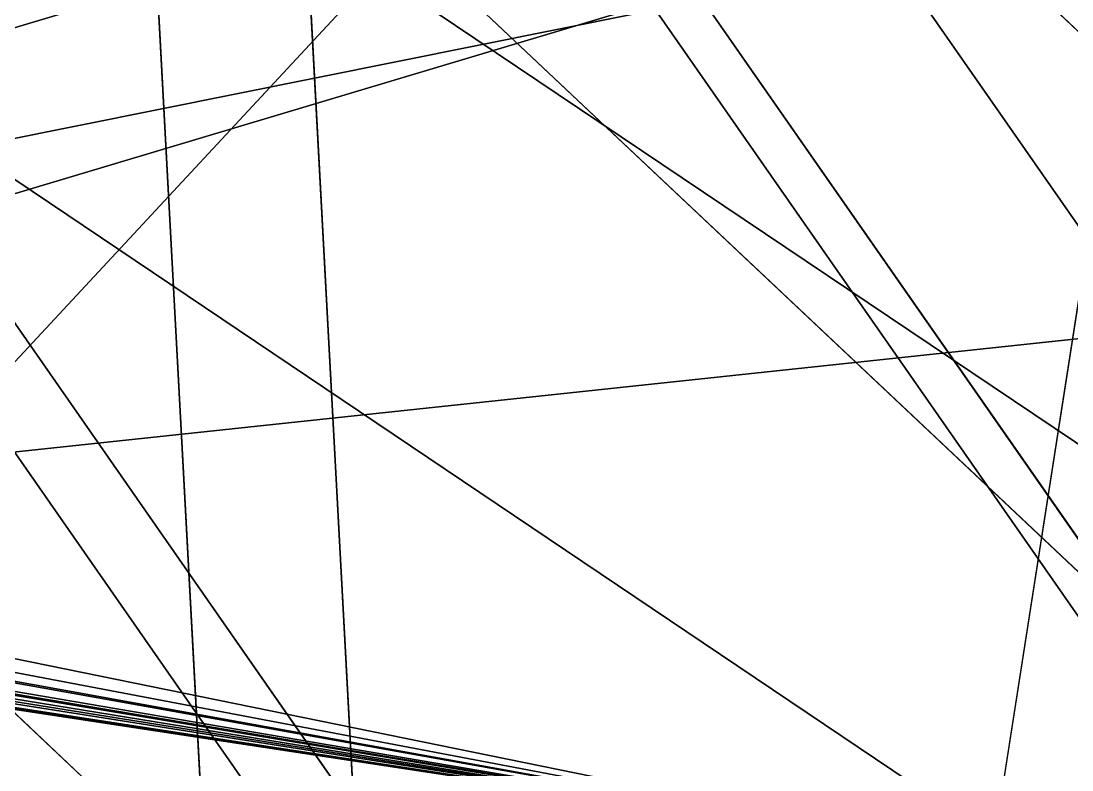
# Model space of a CAD drawing. Header units: metres. Extents: x 503497 to 504361, y 6966567 to 6966857.
# Drawn here: x 504167.365 to 504170.223, y 6966700.594 to 6966702.63 of the extents above; entities that cross this region are included whole.
import ezdxf

# ---------------------------------------------------------------- set-up
doc = ezdxf.new("R2010")
doc.units = ezdxf.units.M

msp = doc.modelspace()

# ---------------------------------------------------------------- linework, layer by layer
at = {"layer": 'SHADOW_APPROVED_20260111T072000'}
for points in [[(504170.7929, 6966705.4089), (504170.0047, 6966700.3561), (504096.8309, 6966715.2601), (504097.6191, 6966720.3129), (504170.7929, 6966705.4089)], [(504170.0047, 6966700.3561), (504169.7774, 6966699.9974), (504096.6036, 6966714.9014), (504096.8309, 6966715.2601), (504170.0047, 6966700.3561)]]:
    msp.add_lwpolyline(points, close=True, dxfattribs=at)
msp.add_lwpolyline([(504152.9477, 6966710.2148), (504167.8718, 6966707.8869), (504167.5638, 6966705.9126), (504170.7929, 6966705.4089), (504170.0047, 6966700.3561), (504169.7774, 6966699.9974), (504169.5259, 6966699.8139), (504168.8949, 6966699.7238), (504168.6104, 6966697.9001), (504168.9205, 6966697.8003), (504169.2405, 6966697.5447), (504169.4022, 6966697.2624), (504169.4593, 6966696.8594), (504167.3244, 6966683.1734), (504124.6436, 6966689.8311)], dxfattribs=at)
at = {"layer": 'SHADOW_APPROVED_20260114T072400'}
for points in [[(504170.7929, 6966705.4089), (504170.0047, 6966700.3561), (504097.9963, 6966713.9948), (504098.7845, 6966719.0476), (504170.7929, 6966705.4089)], [(504170.0047, 6966700.3561), (504169.7774, 6966699.9974), (504097.769, 6966713.6361), (504097.9963, 6966713.9948), (504170.0047, 6966700.3561)]]:
    msp.add_lwpolyline(points, close=True, dxfattribs=at)
msp.add_lwpolyline([(504152.9477, 6966710.2148), (504167.8718, 6966707.8869), (504167.5638, 6966705.9126), (504170.7929, 6966705.4089), (504170.0047, 6966700.3561), (504169.7774, 6966699.9974), (504169.5259, 6966699.8139), (504168.8949, 6966699.7238), (504168.6104, 6966697.9001), (504168.9205, 6966697.8003), (504169.2405, 6966697.5447), (504169.4022, 6966697.2624), (504169.4593, 6966696.8594), (504167.3244, 6966683.1734), (504124.6436, 6966689.8311)], dxfattribs=at)
at = {"layer": 'SHADOW_APPROVED_20260122T071500'}
for points in [[(504170.7929, 6966705.4089), (504170.0047, 6966700.3561), (504087.4382, 6966715.1242), (504088.2264, 6966720.177), (504170.7929, 6966705.4089)], [(504170.0047, 6966700.3561), (504169.7774, 6966699.9974), (504087.2109, 6966714.7655), (504087.4382, 6966715.1242), (504170.0047, 6966700.3561)]]:
    msp.add_lwpolyline(points, close=True, dxfattribs=at)
msp.add_lwpolyline([(504152.9477, 6966710.2148), (504167.8718, 6966707.8869), (504167.5638, 6966705.9126), (504170.7929, 6966705.4089), (504170.0047, 6966700.3561), (504169.7774, 6966699.9974), (504169.5259, 6966699.8139), (504168.8949, 6966699.7238), (504168.6104, 6966697.9001), (504168.9205, 6966697.8003), (504169.2405, 6966697.5447), (504169.4022, 6966697.2624), (504169.4593, 6966696.8594), (504167.3244, 6966683.1734), (504124.6436, 6966689.8311)], dxfattribs=at)
at = {"layer": 'SHADOW_APPROVED_20260124T072500'}
for points in [[(504170.7929, 6966705.4089), (504170.0047, 6966700.3561), (504093.7616, 6966712.0711), (504094.5498, 6966717.1239), (504170.7929, 6966705.4089)], [(504170.0047, 6966700.3561), (504169.7774, 6966699.9974), (504093.5343, 6966711.7124), (504093.7616, 6966712.0711), (504170.0047, 6966700.3561)]]:
    msp.add_lwpolyline(points, close=True, dxfattribs=at)
msp.add_lwpolyline([(504152.9477, 6966710.2148), (504167.8718, 6966707.8869), (504167.5638, 6966705.9126), (504170.7929, 6966705.4089), (504170.0047, 6966700.3561), (504169.7774, 6966699.9974), (504169.5259, 6966699.8139), (504168.8949, 6966699.7238), (504168.6104, 6966697.9001), (504168.9205, 6966697.8003), (504169.2405, 6966697.5447), (504169.4022, 6966697.2624), (504169.4593, 6966696.8594), (504167.3244, 6966683.1734), (504124.6436, 6966689.8311)], dxfattribs=at)
at = {"layer": 'SHADOW_APPROVED_20260126T071100'}
for points in [[(504170.7929, 6966705.4089), (504170.0047, 6966700.3561), (504081.5796, 6966715.4019), (504082.3678, 6966720.4547), (504170.7929, 6966705.4089)], [(504170.0047, 6966700.3561), (504169.7774, 6966699.9974), (504081.3523, 6966715.0432), (504081.5796, 6966715.4019), (504170.0047, 6966700.3561)]]:
    msp.add_lwpolyline(points, close=True, dxfattribs=at)
msp.add_lwpolyline([(504152.9477, 6966710.2148), (504167.8718, 6966707.8869), (504167.5638, 6966705.9126), (504170.7929, 6966705.4089), (504170.0047, 6966700.3561), (504169.7774, 6966699.9974), (504169.5259, 6966699.8139), (504168.8949, 6966699.7238), (504168.6104, 6966697.9001), (504168.9205, 6966697.8003), (504169.2405, 6966697.5447), (504169.4022, 6966697.2624), (504169.4593, 6966696.8594), (504167.3244, 6966683.1734), (504124.6436, 6966689.8311)], dxfattribs=at)
at = {"layer": 'SHADOW_APPROVED_20260127T071900'}
for points in [[(504170.7929, 6966705.4089), (504170.0047, 6966700.3561), (504087.6618, 6966712.8487), (504088.45, 6966717.9015), (504170.7929, 6966705.4089)], [(504170.0047, 6966700.3561), (504169.7774, 6966699.9974), (504087.4345, 6966712.49), (504087.6618, 6966712.8487), (504170.0047, 6966700.3561)]]:
    msp.add_lwpolyline(points, close=True, dxfattribs=at)
msp.add_lwpolyline([(504152.9477, 6966710.2148), (504167.8718, 6966707.8869), (504167.5638, 6966705.9126), (504170.7929, 6966705.4089), (504170.0047, 6966700.3561), (504169.7774, 6966699.9974), (504169.5259, 6966699.8139), (504168.8949, 6966699.7238), (504168.6104, 6966697.9001), (504168.9205, 6966697.8003), (504169.2405, 6966697.5447), (504169.4022, 6966697.2624), (504169.4593, 6966696.8594), (504167.3244, 6966683.1734), (504124.6436, 6966689.8311)], dxfattribs=at)
at = {"layer": 'SHADOW_APPROVED_20260129T071100'}
for points in [[(504170.7929, 6966705.4089), (504170.0047, 6966700.3561), (504079.559, 6966714.5749), (504080.3472, 6966719.6277), (504170.7929, 6966705.4089)], [(504170.0047, 6966700.3561), (504169.7774, 6966699.9974), (504079.3317, 6966714.2162), (504079.559, 6966714.5749), (504170.0047, 6966700.3561)]]:
    msp.add_lwpolyline(points, close=True, dxfattribs=at)
msp.add_lwpolyline([(504152.9477, 6966710.2148), (504167.8718, 6966707.8869), (504167.5638, 6966705.9126), (504170.7929, 6966705.4089), (504170.0047, 6966700.3561), (504169.7774, 6966699.9974), (504169.5259, 6966699.8139), (504168.8949, 6966699.7238), (504168.6104, 6966697.9001), (504168.9205, 6966697.8003), (504169.2405, 6966697.5447), (504169.4022, 6966697.2624), (504169.4593, 6966696.8594), (504167.3244, 6966683.1734), (504124.6436, 6966689.8311)], dxfattribs=at)
at = {"layer": 'SHADOW_APPROVED_20260130T071100'}
for points in [[(504170.7929, 6966705.4089), (504170.0047, 6966700.3561), (504078.8728, 6966714.2703), (504079.661, 6966719.3231), (504170.7929, 6966705.4089)], [(504170.0047, 6966700.3561), (504169.7774, 6966699.9974), (504078.6455, 6966713.9116), (504078.8728, 6966714.2703), (504170.0047, 6966700.3561)]]:
    msp.add_lwpolyline(points, close=True, dxfattribs=at)
msp.add_lwpolyline([(504152.9477, 6966710.2148), (504167.8718, 6966707.8869), (504167.5638, 6966705.9126), (504170.7929, 6966705.4089), (504170.0047, 6966700.3561), (504169.7774, 6966699.9974), (504169.5259, 6966699.8139), (504168.8949, 6966699.7238), (504168.6104, 6966697.9001), (504168.9205, 6966697.8003), (504169.2405, 6966697.5447), (504169.4022, 6966697.2624), (504169.4593, 6966696.8594), (504167.3244, 6966683.1734), (504124.6436, 6966689.8311)], dxfattribs=at)
at = {"layer": 'SHADOW_APPROVED_20260203T070000'}
for points in [[(504170.7929, 6966705.4089), (504170.0047, 6966700.3561), (504063.9805, 6966716.6575), (504064.7687, 6966721.7103), (504170.7929, 6966705.4089)], [(504170.0047, 6966700.3561), (504169.7774, 6966699.9974), (504063.7532, 6966716.2988), (504063.9805, 6966716.6575), (504170.0047, 6966700.3561)]]:
    msp.add_lwpolyline(points, close=True, dxfattribs=at)
msp.add_lwpolyline([(504152.9477, 6966710.2148), (504167.8718, 6966707.8869), (504167.5638, 6966705.9126), (504170.7929, 6966705.4089), (504170.0047, 6966700.3561), (504169.7774, 6966699.9974), (504169.5259, 6966699.8139), (504168.8949, 6966699.7238), (504168.6104, 6966697.9001), (504168.9205, 6966697.8003), (504169.2405, 6966697.5447), (504169.4022, 6966697.2624), (504169.4593, 6966696.8594), (504167.3244, 6966683.1734), (504124.6436, 6966689.8311)], dxfattribs=at)
at = {"layer": 'SHADOW_APPROVED_20260314T074000'}
msp.add_lwpolyline([(504152.9477, 6966710.2148), (504167.8718, 6966707.8869), (504167.5638, 6966705.9126), (504170.7929, 6966705.4089), (504170.0047, 6966700.3561), (504169.7774, 6966699.9974), (504169.5259, 6966699.8139), (504168.8949, 6966699.7238), (504168.6104, 6966697.9001), (504168.9205, 6966697.8003), (504169.2405, 6966697.5447), (504169.4022, 6966697.2624), (504169.4593, 6966696.8594), (504167.3244, 6966683.1734), (504124.6436, 6966689.8311)], dxfattribs=at)
msp.add_lwpolyline([(504170.7929, 6966705.4089), (504170.0047, 6966700.3561), (504082.2502, 6966684.8997), (504083.0384, 6966689.9525), (504170.7929, 6966705.4089)], close=True, dxfattribs=at)
at = {"layer": 'SHADOW_APPROVED_20260426T070000'}
msp.add_lwpolyline([(504152.9477, 6966710.2148), (504167.8718, 6966707.8869), (504167.5638, 6966705.9126), (504170.7929, 6966705.4089), (504170.0047, 6966700.3561), (504169.7774, 6966699.9974), (504169.5259, 6966699.8139), (504168.8949, 6966699.7238), (504168.6104, 6966697.9001), (504168.9205, 6966697.8003), (504169.2405, 6966697.5447), (504169.4022, 6966697.2624), (504169.4593, 6966696.8594), (504167.3244, 6966683.1734), (504124.6436, 6966689.8311)], dxfattribs=at)
msp.add_lwpolyline([(504170.7929, 6966705.4089), (504170.0047, 6966700.3561), (503952.8771, 6966618.2943), (503953.6653, 6966623.3471), (504170.7929, 6966705.4089)], close=True, dxfattribs=at)
at = {"layer": 'SHADOW_APPROVED_20260621T090000'}
msp.add_lwpolyline([(504152.9477, 6966710.2148), (504167.8718, 6966707.8869), (504167.5638, 6966705.9126), (504170.7929, 6966705.4089), (504170.0047, 6966700.3561), (504169.7774, 6966699.9974), (504169.5259, 6966699.8139), (504168.8949, 6966699.7238), (504168.6104, 6966697.9001), (504168.9205, 6966697.8003), (504169.2405, 6966697.5447), (504169.4022, 6966697.2624), (504169.4593, 6966696.8594), (504167.3244, 6966683.1734), (504124.6436, 6966689.8311)], dxfattribs=at)
for points in [[(504167.5638, 6966705.9126), (504170.7929, 6966705.4089), (504112.2766, 6966642.4773), (504109.0475, 6966642.981), (504167.5638, 6966705.9126)], [(504170.7929, 6966705.4089), (504170.0047, 6966700.3561), (504111.4884, 6966637.4245), (504112.2766, 6966642.4773), (504170.7929, 6966705.4089)]]:
    msp.add_lwpolyline(points, close=True, dxfattribs=at)
at = {"layer": 'SHADOW_APPROVED_20260621T120000'}
msp.add_lwpolyline([(504152.9477, 6966710.2148), (504167.8718, 6966707.8869), (504167.5638, 6966705.9126), (504170.7929, 6966705.4089), (504170.0047, 6966700.3561), (504169.7774, 6966699.9974), (504169.5259, 6966699.8139), (504168.8949, 6966699.7238), (504168.6104, 6966697.9001), (504168.9205, 6966697.8003), (504169.2405, 6966697.5447), (504169.4022, 6966697.2624), (504169.4593, 6966696.8594), (504167.3244, 6966683.1734), (504124.6436, 6966689.8311)], dxfattribs=at)
for points in [[(504152.9477, 6966710.2148), (504167.8718, 6966707.8869), (504170.4928, 6966659.2141), (504155.5687, 6966661.542), (504152.9477, 6966710.2148)], [(504167.8718, 6966707.8869), (504167.5638, 6966705.9126), (504170.1848, 6966657.2398), (504170.4928, 6966659.2141), (504167.8718, 6966707.8869)], [(504167.5638, 6966705.9126), (504170.7929, 6966705.4089), (504173.4139, 6966656.7361), (504170.1848, 6966657.2398), (504167.5638, 6966705.9126)], [(504170.7929, 6966705.4089), (504170.0047, 6966700.3561), (504172.6257, 6966651.6833), (504173.4139, 6966656.7361), (504170.7929, 6966705.4089)]]:
    msp.add_lwpolyline(points, close=True, dxfattribs=at)
at = {"layer": 'SHADOW_APPROVED_20260621T140000'}
for points in [[(504129.6052, 6966740.8657), (504131.954, 6966755.9236), (504174.5011, 6966694.9007), (504172.1523, 6966679.8428), (504129.6052, 6966740.8657)], [(504131.954, 6966755.9236), (504160.9824, 6966751.3955), (504203.5295, 6966690.3726), (504174.5011, 6966694.9007), (504131.954, 6966755.9236)], [(504146.9294, 6966730.7425), (504146.7781, 6966729.7721), (504189.3252, 6966668.7492), (504189.4765, 6966669.7196), (504146.9294, 6966730.7425)], [(504149.9912, 6966730.2649), (504146.9294, 6966730.7425), (504189.4765, 6966669.7196), (504192.5383, 6966669.242), (504149.9912, 6966730.2649)], [(504149.5371, 6966727.3537), (504149.9912, 6966730.2649), (504192.5383, 6966669.242), (504192.0842, 6966666.3308), (504149.5371, 6966727.3537)], [(504158.3042, 6966725.9861), (504149.5371, 6966727.3537), (504192.0842, 6966666.3308), (504200.8513, 6966664.9632), (504158.3042, 6966725.9861)], [(504167.8718, 6966707.8869), (504167.5638, 6966705.9126), (504206.4735, 6966650.1066), (504206.7815, 6966652.0809), (504167.8718, 6966707.8869)], [(504167.5638, 6966705.9126), (504170.7929, 6966705.4089), (504209.7026, 6966649.6029), (504206.4735, 6966650.1066), (504167.5638, 6966705.9126)], [(504170.7929, 6966705.4089), (504170.0047, 6966700.3561), (504208.9144, 6966644.5501), (504209.7026, 6966649.6029), (504170.7929, 6966705.4089)]]:
    msp.add_lwpolyline(points, close=True, dxfattribs=at)
msp.add_lwpolyline([(504152.9477, 6966710.2148), (504167.8718, 6966707.8869), (504167.5638, 6966705.9126), (504170.7929, 6966705.4089), (504170.0047, 6966700.3561), (504169.7774, 6966699.9974), (504169.5259, 6966699.8139), (504168.8949, 6966699.7238), (504168.6104, 6966697.9001), (504168.9205, 6966697.8003), (504169.2405, 6966697.5447), (504169.4022, 6966697.2624), (504169.4593, 6966696.8594), (504167.3244, 6966683.1734), (504124.6436, 6966689.8311)], dxfattribs=at)
at = {"layer": 'SHADOW_APPROVED_20260621T150000'}
for points in [[(504129.6052, 6966740.8657), (504131.954, 6966755.9236), (504212.0845, 6966680.4703), (504209.7357, 6966665.4124), (504129.6052, 6966740.8657)], [(504127.901, 6966729.9403), (504129.6052, 6966740.8657), (504209.7357, 6966665.4124), (504208.0315, 6966654.487), (504127.901, 6966729.9403)], [(504129.6052, 6966740.8657), (504129.6052, 6966740.8657), (504209.7357, 6966665.4124), (504209.7357, 6966665.4124), (504129.6052, 6966740.8657)], [(504138.446, 6966731.0718), (504138.0232, 6966728.3614), (504218.1537, 6966652.9081), (504218.5765, 6966655.6185), (504138.446, 6966731.0718)], [(504146.7781, 6966729.7721), (504138.446, 6966731.0718), (504218.5765, 6966655.6185), (504226.9086, 6966654.3188), (504146.7781, 6966729.7721)], [(504138.0232, 6966728.3614), (504127.901, 6966729.9403), (504208.0315, 6966654.487), (504218.1537, 6966652.9081), (504138.0232, 6966728.3614)], [(504170.7929, 6966705.4089), (504170.0047, 6966700.3561), (504243.2848, 6966631.3533), (504244.073, 6966636.4061), (504170.7929, 6966705.4089)]]:
    msp.add_lwpolyline(points, close=True, dxfattribs=at)
msp.add_lwpolyline([(504152.9477, 6966710.2148), (504167.8718, 6966707.8869), (504167.5638, 6966705.9126), (504170.7929, 6966705.4089), (504170.0047, 6966700.3561), (504169.7774, 6966699.9974), (504169.5259, 6966699.8139), (504168.8949, 6966699.7238), (504168.6104, 6966697.9001), (504168.9205, 6966697.8003), (504169.2405, 6966697.5447), (504169.4022, 6966697.2624), (504169.4593, 6966696.8594), (504167.3244, 6966683.1734), (504124.6436, 6966689.8311)], dxfattribs=at)
at = {"layer": 'SHADOW_APPROVED_20260621T160000'}
for points in [[(504127.901, 6966729.9403), (504129.6052, 6966740.8657), (504313.5903, 6966617.1932), (504311.8861, 6966606.2678), (504127.901, 6966729.9403)], [(504138.0232, 6966728.3614), (504127.901, 6966729.9403), (504311.8861, 6966606.2678), (504322.0083, 6966604.6889), (504138.0232, 6966728.3614)], [(504144.5661, 6966713.0647), (504153.1826, 6966711.7206), (504321.4388, 6966598.6208), (504312.8223, 6966599.9649), (504144.5661, 6966713.0647)], [(504153.1826, 6966711.7206), (504152.9477, 6966710.2148), (504321.2039, 6966597.115), (504321.4388, 6966598.6208), (504153.1826, 6966711.7206)], [(504170.7929, 6966705.4089), (504170.0047, 6966700.3561), (504338.2609, 6966587.2563), (504339.0491, 6966592.3091), (504170.7929, 6966705.4089)]]:
    msp.add_lwpolyline(points, close=True, dxfattribs=at)
msp.add_lwpolyline([(504152.9477, 6966710.2148), (504167.8718, 6966707.8869), (504167.5638, 6966705.9126), (504170.7929, 6966705.4089), (504170.0047, 6966700.3561), (504169.7774, 6966699.9974), (504169.5259, 6966699.8139), (504168.8949, 6966699.7238), (504168.6104, 6966697.9001), (504168.9205, 6966697.8003), (504169.2405, 6966697.5447), (504169.4022, 6966697.2624), (504169.4593, 6966696.8594), (504167.3244, 6966683.1734), (504124.6436, 6966689.8311)], dxfattribs=at)
at = {"layer": 'SHADOW_APPROVED_20261019T053000'}
for points in [[(504170.7929, 6966705.4089), (504170.0047, 6966700.3561), (503593.249, 6966792.4889), (503594.0372, 6966797.5417), (504170.7929, 6966705.4089)], [(504170.0047, 6966700.3561), (504169.7774, 6966699.9974), (503593.0217, 6966792.1302), (503593.249, 6966792.4889), (504170.0047, 6966700.3561)]]:
    msp.add_lwpolyline(points, close=True, dxfattribs=at)
msp.add_lwpolyline([(504152.9477, 6966710.2148), (504167.8718, 6966707.8869), (504167.5638, 6966705.9126), (504170.7929, 6966705.4089), (504170.0047, 6966700.3561), (504169.7774, 6966699.9974), (504169.5259, 6966699.8139), (504168.8949, 6966699.7238), (504168.6104, 6966697.9001), (504168.9205, 6966697.8003), (504169.2405, 6966697.5447), (504169.4022, 6966697.2624), (504169.4593, 6966696.8594), (504167.3244, 6966683.1734), (504124.6436, 6966689.8311)], dxfattribs=at)
at = {"layer": 'SHADOW_APPROVED_20261112T063500'}
for points in [[(504170.7929, 6966705.4089), (504170.0047, 6966700.3561), (504071.7264, 6966716.3103), (504072.5146, 6966721.3631), (504170.7929, 6966705.4089)], [(504170.0047, 6966700.3561), (504169.7774, 6966699.9974), (504071.4991, 6966715.9516), (504071.7264, 6966716.3103), (504170.0047, 6966700.3561)]]:
    msp.add_lwpolyline(points, close=True, dxfattribs=at)
msp.add_lwpolyline([(504152.9477, 6966710.2148), (504167.8718, 6966707.8869), (504167.5638, 6966705.9126), (504170.7929, 6966705.4089), (504170.0047, 6966700.3561), (504169.7774, 6966699.9974), (504169.5259, 6966699.8139), (504168.8949, 6966699.7238), (504168.6104, 6966697.9001), (504168.9205, 6966697.8003), (504169.2405, 6966697.5447), (504169.4022, 6966697.2624), (504169.4593, 6966696.8594), (504167.3244, 6966683.1734), (504124.6436, 6966689.8311)], dxfattribs=at)
at = {"layer": 'SHADOW_APPROVED_20261113T063500'}
for points in [[(504170.7929, 6966705.4089), (504170.0047, 6966700.3561), (504072.1946, 6966716.7258), (504072.9828, 6966721.7786), (504170.7929, 6966705.4089)], [(504170.0047, 6966700.3561), (504169.7774, 6966699.9974), (504071.9673, 6966716.3671), (504072.1946, 6966716.7258), (504170.0047, 6966700.3561)]]:
    msp.add_lwpolyline(points, close=True, dxfattribs=at)
msp.add_lwpolyline([(504152.9477, 6966710.2148), (504167.8718, 6966707.8869), (504167.5638, 6966705.9126), (504170.7929, 6966705.4089), (504170.0047, 6966700.3561), (504169.7774, 6966699.9974), (504169.5259, 6966699.8139), (504168.8949, 6966699.7238), (504168.6104, 6966697.9001), (504168.9205, 6966697.8003), (504169.2405, 6966697.5447), (504169.4022, 6966697.2624), (504169.4593, 6966696.8594), (504167.3244, 6966683.1734), (504124.6436, 6966689.8311)], dxfattribs=at)
at = {"layer": 'SHADOW_APPROVED_20261122T065200'}
for points in [[(504170.7929, 6966705.4089), (504170.0047, 6966700.3561), (504089.8406, 6966714.8069), (504090.6288, 6966719.8597), (504170.7929, 6966705.4089)], [(504170.0047, 6966700.3561), (504169.7774, 6966699.9974), (504089.6133, 6966714.4482), (504089.8406, 6966714.8069), (504170.0047, 6966700.3561)]]:
    msp.add_lwpolyline(points, close=True, dxfattribs=at)
msp.add_lwpolyline([(504152.9477, 6966710.2148), (504167.8718, 6966707.8869), (504167.5638, 6966705.9126), (504170.7929, 6966705.4089), (504170.0047, 6966700.3561), (504169.7774, 6966699.9974), (504169.5259, 6966699.8139), (504168.8949, 6966699.7238), (504168.6104, 6966697.9001), (504168.9205, 6966697.8003), (504169.2405, 6966697.5447), (504169.4022, 6966697.2624), (504169.4593, 6966696.8594), (504167.3244, 6966683.1734), (504124.6436, 6966689.8311)], dxfattribs=at)
at = {"layer": 'SHADOW_APPROVED_20261123T070300'}
for points in [[(504170.7929, 6966705.4089), (504170.0047, 6966700.3561), (504097.6078, 6966712.3626), (504098.396, 6966717.4154), (504170.7929, 6966705.4089)], [(504170.0047, 6966700.3561), (504169.7774, 6966699.9974), (504097.3805, 6966712.0039), (504097.6078, 6966712.3626), (504170.0047, 6966700.3561)]]:
    msp.add_lwpolyline(points, close=True, dxfattribs=at)
msp.add_lwpolyline([(504152.9477, 6966710.2148), (504167.8718, 6966707.8869), (504167.5638, 6966705.9126), (504170.7929, 6966705.4089), (504170.0047, 6966700.3561), (504169.7774, 6966699.9974), (504169.5259, 6966699.8139), (504168.8949, 6966699.7238), (504168.6104, 6966697.9001), (504168.9205, 6966697.8003), (504169.2405, 6966697.5447), (504169.4022, 6966697.2624), (504169.4593, 6966696.8594), (504167.3244, 6966683.1734), (504124.6436, 6966689.8311)], dxfattribs=at)
at = {"layer": 'SHADOW_APPROVED_20261221T090000'}
msp.add_lwpolyline([(504152.9477, 6966710.2148), (504167.8718, 6966707.8869), (504167.5638, 6966705.9126), (504170.7929, 6966705.4089), (504170.0047, 6966700.3561), (504169.7774, 6966699.9974), (504169.5259, 6966699.8139), (504168.8949, 6966699.7238), (504168.6104, 6966697.9001), (504168.9205, 6966697.8003), (504169.2405, 6966697.5447), (504169.4022, 6966697.2624), (504169.4593, 6966696.8594), (504167.3244, 6966683.1734), (504124.6436, 6966689.8311)], dxfattribs=at)
msp.add_lwpolyline([(504170.7929, 6966705.4089), (504170.0047, 6966700.3561), (504139.75, 6966702.1555), (504140.5382, 6966707.2083), (504170.7929, 6966705.4089)], close=True, dxfattribs=at)
at = {"layer": 'SHADOW_APPROVED_20261221T120000'}
msp.add_lwpolyline([(504152.9477, 6966710.2148), (504167.8718, 6966707.8869), (504167.5638, 6966705.9126), (504170.7929, 6966705.4089), (504170.0047, 6966700.3561), (504169.7774, 6966699.9974), (504169.5259, 6966699.8139), (504168.8949, 6966699.7238), (504168.6104, 6966697.9001), (504168.9205, 6966697.8003), (504169.2405, 6966697.5447), (504169.4022, 6966697.2624), (504169.4593, 6966696.8594), (504167.3244, 6966683.1734), (504124.6436, 6966689.8311)], dxfattribs=at)
msp.add_lwpolyline([(504170.7929, 6966705.4089), (504170.0047, 6966700.3561), (504172.2772, 6966697.6253), (504173.0654, 6966702.6781), (504170.7929, 6966705.4089)], close=True, dxfattribs=at)
at = {"layer": 'SHADOW_APPROVED_20261221T150000'}
msp.add_lwpolyline([(504152.9477, 6966710.2148), (504167.8718, 6966707.8869), (504167.5638, 6966705.9126), (504170.7929, 6966705.4089), (504170.0047, 6966700.3561), (504169.7774, 6966699.9974), (504169.5259, 6966699.8139), (504168.8949, 6966699.7238), (504168.6104, 6966697.9001), (504168.9205, 6966697.8003), (504169.2405, 6966697.5447), (504169.4022, 6966697.2624), (504169.4593, 6966696.8594), (504167.3244, 6966683.1734), (504124.6436, 6966689.8311)], dxfattribs=at)
for points in [[(504170.7929, 6966705.4089), (504170.0047, 6966700.3561), (504207.6986, 6966704.3764), (504208.4868, 6966709.4292), (504170.7929, 6966705.4089)], [(504153.1492, 6966701.2887), (504158.2689, 6966700.4901), (504199.296, 6966704.8659), (504194.1763, 6966705.6645), (504153.1492, 6966701.2887)], [(504158.2689, 6966700.4901), (504156.6455, 6966690.0834), (504197.6726, 6966694.4592), (504199.296, 6966704.8659), (504158.2689, 6966700.4901)]]:
    msp.add_lwpolyline(points, close=True, dxfattribs=at)
at = {"layer": 'SHADOW_APPROVED_20261221T160000'}
for points in [[(504170.7929, 6966705.4089), (504170.0047, 6966700.3561), (504229.5665, 6966712.3079), (504230.3547, 6966717.3607), (504170.7929, 6966705.4089)], [(504153.1492, 6966701.2887), (504158.2689, 6966700.4901), (504223.0976, 6966713.4988), (504217.9779, 6966714.2974), (504153.1492, 6966701.2887)], [(504158.2689, 6966700.4901), (504156.6455, 6966690.0834), (504221.4742, 6966703.0921), (504223.0976, 6966713.4988), (504158.2689, 6966700.4901)]]:
    msp.add_lwpolyline(points, close=True, dxfattribs=at)
msp.add_lwpolyline([(504152.9477, 6966710.2148), (504167.8718, 6966707.8869), (504167.5638, 6966705.9126), (504170.7929, 6966705.4089), (504170.0047, 6966700.3561), (504169.7774, 6966699.9974), (504169.5259, 6966699.8139), (504168.8949, 6966699.7238), (504168.6104, 6966697.9001), (504168.9205, 6966697.8003), (504169.2405, 6966697.5447), (504169.4022, 6966697.2624), (504169.4593, 6966696.8594), (504167.3244, 6966683.1734), (504124.6436, 6966689.8311)], dxfattribs=at)
at = {"layer": 'SHADOW_APPROVED_20261221T170000'}
for points in [[(504137.1539, 6966693.1239), (504139.8525, 6966710.4238), (504252.1782, 6966744.0427), (504249.4796, 6966726.7428), (504137.1539, 6966693.1239)], [(504170.7929, 6966705.4089), (504170.0047, 6966700.3561), (504273.2046, 6966731.2437), (504273.9928, 6966736.2965), (504170.7929, 6966705.4089)], [(504124.6436, 6966689.8311), (504125.6223, 6966696.1052), (504228.8222, 6966726.9928), (504227.8435, 6966720.7187), (504124.6436, 6966689.8311)], [(504156.6455, 6966690.0834), (504137.1539, 6966693.1239), (504249.4796, 6966726.7428), (504268.9712, 6966723.7023), (504156.6455, 6966690.0834)], [(504167.3244, 6966683.1734), (504124.6436, 6966689.8311), (504227.8435, 6966720.7187), (504270.5243, 6966714.061), (504167.3244, 6966683.1734)]]:
    msp.add_lwpolyline(points, close=True, dxfattribs=at)
msp.add_lwpolyline([(504152.9477, 6966710.2148), (504167.8718, 6966707.8869), (504167.5638, 6966705.9126), (504170.7929, 6966705.4089), (504170.0047, 6966700.3561), (504169.7774, 6966699.9974), (504169.5259, 6966699.8139), (504168.8949, 6966699.7238), (504168.6104, 6966697.9001), (504168.9205, 6966697.8003), (504169.2405, 6966697.5447), (504169.4022, 6966697.2624), (504169.4593, 6966696.8594), (504167.3244, 6966683.1734), (504124.6436, 6966689.8311)], dxfattribs=at)
at = {"layer": 'SHADOW_COMPARATOR_RL48_20260111T072000'}
for points in [[(504170.7929, 6966705.4089), (504170.0047, 6966700.3561), (504124.3774, 6966709.6495), (504125.1656, 6966714.7023), (504170.7929, 6966705.4089)], [(504170.0047, 6966700.3561), (504169.7774, 6966699.9974), (504124.1501, 6966709.2908), (504124.3774, 6966709.6495), (504170.0047, 6966700.3561)]]:
    msp.add_lwpolyline(points, close=True, dxfattribs=at)
msp.add_lwpolyline([(504152.9477, 6966710.2148), (504167.8718, 6966707.8869), (504167.5638, 6966705.9126), (504170.7929, 6966705.4089), (504170.0047, 6966700.3561), (504169.7774, 6966699.9974), (504169.5259, 6966699.8139), (504168.8949, 6966699.7238), (504168.6104, 6966697.9001), (504168.9205, 6966697.8003), (504169.2405, 6966697.5447), (504169.4022, 6966697.2624), (504169.4593, 6966696.8594), (504167.3244, 6966683.1734), (504124.6436, 6966689.8311)], dxfattribs=at)
at = {"layer": 'SHADOW_COMPARATOR_RL48_20260114T072400'}
for points in [[(504170.7929, 6966705.4089), (504170.0047, 6966700.3561), (504125.1041, 6966708.8605), (504125.8923, 6966713.9133), (504170.7929, 6966705.4089)], [(504170.0047, 6966700.3561), (504169.7774, 6966699.9974), (504124.8768, 6966708.5018), (504125.1041, 6966708.8605), (504170.0047, 6966700.3561)]]:
    msp.add_lwpolyline(points, close=True, dxfattribs=at)
msp.add_lwpolyline([(504152.9477, 6966710.2148), (504167.8718, 6966707.8869), (504167.5638, 6966705.9126), (504170.7929, 6966705.4089), (504170.0047, 6966700.3561), (504169.7774, 6966699.9974), (504169.5259, 6966699.8139), (504168.8949, 6966699.7238), (504168.6104, 6966697.9001), (504168.9205, 6966697.8003), (504169.2405, 6966697.5447), (504169.4022, 6966697.2624), (504169.4593, 6966696.8594), (504167.3244, 6966683.1734), (504124.6436, 6966689.8311)], dxfattribs=at)
at = {"layer": 'SHADOW_COMPARATOR_RL48_20260122T071500'}
for points in [[(504170.7929, 6966705.4089), (504170.0047, 6966700.3561), (504118.5206, 6966709.5647), (504119.3088, 6966714.6175), (504170.7929, 6966705.4089)], [(504170.0047, 6966700.3561), (504169.7774, 6966699.9974), (504118.2933, 6966709.206), (504118.5206, 6966709.5647), (504170.0047, 6966700.3561)]]:
    msp.add_lwpolyline(points, close=True, dxfattribs=at)
msp.add_lwpolyline([(504152.9477, 6966710.2148), (504167.8718, 6966707.8869), (504167.5638, 6966705.9126), (504170.7929, 6966705.4089), (504170.0047, 6966700.3561), (504169.7774, 6966699.9974), (504169.5259, 6966699.8139), (504168.8949, 6966699.7238), (504168.6104, 6966697.9001), (504168.9205, 6966697.8003), (504169.2405, 6966697.5447), (504169.4022, 6966697.2624), (504169.4593, 6966696.8594), (504167.3244, 6966683.1734), (504124.6436, 6966689.8311)], dxfattribs=at)
at = {"layer": 'SHADOW_COMPARATOR_RL48_20260124T072500'}
for points in [[(504170.7929, 6966705.4089), (504170.0047, 6966700.3561), (504122.4635, 6966707.661), (504123.2517, 6966712.7138), (504170.7929, 6966705.4089)], [(504170.0047, 6966700.3561), (504169.7774, 6966699.9974), (504122.2362, 6966707.3023), (504122.4635, 6966707.661), (504170.0047, 6966700.3561)]]:
    msp.add_lwpolyline(points, close=True, dxfattribs=at)
msp.add_lwpolyline([(504152.9477, 6966710.2148), (504167.8718, 6966707.8869), (504167.5638, 6966705.9126), (504170.7929, 6966705.4089), (504170.0047, 6966700.3561), (504169.7774, 6966699.9974), (504169.5259, 6966699.8139), (504168.8949, 6966699.7238), (504168.6104, 6966697.9001), (504168.9205, 6966697.8003), (504169.2405, 6966697.5447), (504169.4022, 6966697.2624), (504169.4593, 6966696.8594), (504167.3244, 6966683.1734), (504124.6436, 6966689.8311)], dxfattribs=at)
at = {"layer": 'SHADOW_COMPARATOR_RL48_20260126T071100'}
for points in [[(504170.7929, 6966705.4089), (504170.0047, 6966700.3561), (504114.8675, 6966709.7379), (504115.6557, 6966714.7907), (504170.7929, 6966705.4089)], [(504170.0047, 6966700.3561), (504169.7774, 6966699.9974), (504114.6402, 6966709.3792), (504114.8675, 6966709.7379), (504170.0047, 6966700.3561)]]:
    msp.add_lwpolyline(points, close=True, dxfattribs=at)
msp.add_lwpolyline([(504152.9477, 6966710.2148), (504167.8718, 6966707.8869), (504167.5638, 6966705.9126), (504170.7929, 6966705.4089), (504170.0047, 6966700.3561), (504169.7774, 6966699.9974), (504169.5259, 6966699.8139), (504168.8949, 6966699.7238), (504168.6104, 6966697.9001), (504168.9205, 6966697.8003), (504169.2405, 6966697.5447), (504169.4022, 6966697.2624), (504169.4593, 6966696.8594), (504167.3244, 6966683.1734), (504124.6436, 6966689.8311)], dxfattribs=at)
at = {"layer": 'SHADOW_COMPARATOR_RL48_20260127T071900'}
for points in [[(504170.7929, 6966705.4089), (504170.0047, 6966700.3561), (504118.66, 6966708.1458), (504119.4482, 6966713.1986), (504170.7929, 6966705.4089)], [(504170.0047, 6966700.3561), (504169.7774, 6966699.9974), (504118.4327, 6966707.7871), (504118.66, 6966708.1458), (504170.0047, 6966700.3561)]]:
    msp.add_lwpolyline(points, close=True, dxfattribs=at)
msp.add_lwpolyline([(504152.9477, 6966710.2148), (504167.8718, 6966707.8869), (504167.5638, 6966705.9126), (504170.7929, 6966705.4089), (504170.0047, 6966700.3561), (504169.7774, 6966699.9974), (504169.5259, 6966699.8139), (504168.8949, 6966699.7238), (504168.6104, 6966697.9001), (504168.9205, 6966697.8003), (504169.2405, 6966697.5447), (504169.4022, 6966697.2624), (504169.4593, 6966696.8594), (504167.3244, 6966683.1734), (504124.6436, 6966689.8311)], dxfattribs=at)
at = {"layer": 'SHADOW_COMPARATOR_RL48_20260129T071100'}
for points in [[(504170.7929, 6966705.4089), (504170.0047, 6966700.3561), (504113.6075, 6966709.2222), (504114.3957, 6966714.275), (504170.7929, 6966705.4089)], [(504170.0047, 6966700.3561), (504169.7774, 6966699.9974), (504113.3802, 6966708.8635), (504113.6075, 6966709.2222), (504170.0047, 6966700.3561)]]:
    msp.add_lwpolyline(points, close=True, dxfattribs=at)
msp.add_lwpolyline([(504152.9477, 6966710.2148), (504167.8718, 6966707.8869), (504167.5638, 6966705.9126), (504170.7929, 6966705.4089), (504170.0047, 6966700.3561), (504169.7774, 6966699.9974), (504169.5259, 6966699.8139), (504168.8949, 6966699.7238), (504168.6104, 6966697.9001), (504168.9205, 6966697.8003), (504169.2405, 6966697.5447), (504169.4022, 6966697.2624), (504169.4593, 6966696.8594), (504167.3244, 6966683.1734), (504124.6436, 6966689.8311)], dxfattribs=at)
at = {"layer": 'SHADOW_COMPARATOR_RL48_20260130T071100'}
for points in [[(504170.7929, 6966705.4089), (504170.0047, 6966700.3561), (504113.1796, 6966709.0323), (504113.9678, 6966714.0851), (504170.7929, 6966705.4089)], [(504170.0047, 6966700.3561), (504169.7774, 6966699.9974), (504112.9523, 6966708.6736), (504113.1796, 6966709.0323), (504170.0047, 6966700.3561)]]:
    msp.add_lwpolyline(points, close=True, dxfattribs=at)
msp.add_lwpolyline([(504152.9477, 6966710.2148), (504167.8718, 6966707.8869), (504167.5638, 6966705.9126), (504170.7929, 6966705.4089), (504170.0047, 6966700.3561), (504169.7774, 6966699.9974), (504169.5259, 6966699.8139), (504168.8949, 6966699.7238), (504168.6104, 6966697.9001), (504168.9205, 6966697.8003), (504169.2405, 6966697.5447), (504169.4022, 6966697.2624), (504169.4593, 6966696.8594), (504167.3244, 6966683.1734), (504124.6436, 6966689.8311)], dxfattribs=at)
at = {"layer": 'SHADOW_COMPARATOR_RL48_20260203T070000'}
for points in [[(504170.7929, 6966705.4089), (504170.0047, 6966700.3561), (504103.8936, 6966710.5208), (504104.6818, 6966715.5736), (504170.7929, 6966705.4089)], [(504170.0047, 6966700.3561), (504169.7774, 6966699.9974), (504103.6663, 6966710.1621), (504103.8936, 6966710.5208), (504170.0047, 6966700.3561)]]:
    msp.add_lwpolyline(points, close=True, dxfattribs=at)
msp.add_lwpolyline([(504152.9477, 6966710.2148), (504167.8718, 6966707.8869), (504167.5638, 6966705.9126), (504170.7929, 6966705.4089), (504170.0047, 6966700.3561), (504169.7774, 6966699.9974), (504169.5259, 6966699.8139), (504168.8949, 6966699.7238), (504168.6104, 6966697.9001), (504168.9205, 6966697.8003), (504169.2405, 6966697.5447), (504169.4022, 6966697.2624), (504169.4593, 6966696.8594), (504167.3244, 6966683.1734), (504124.6436, 6966689.8311)], dxfattribs=at)
at = {"layer": 'SHADOW_COMPARATOR_RL48_20260314T074000'}
msp.add_lwpolyline([(504152.9477, 6966710.2148), (504167.8718, 6966707.8869), (504167.5638, 6966705.9126), (504170.7929, 6966705.4089), (504170.0047, 6966700.3561), (504169.7774, 6966699.9974), (504169.5259, 6966699.8139), (504168.8949, 6966699.7238), (504168.6104, 6966697.9001), (504168.9205, 6966697.8003), (504169.2405, 6966697.5447), (504169.4022, 6966697.2624), (504169.4593, 6966696.8594), (504167.3244, 6966683.1734), (504124.6436, 6966689.8311)], dxfattribs=at)
msp.add_lwpolyline([(504170.7929, 6966705.4089), (504170.0047, 6966700.3561), (504115.2856, 6966690.7183), (504116.0738, 6966695.7711), (504170.7929, 6966705.4089)], close=True, dxfattribs=at)
at = {"layer": 'SHADOW_COMPARATOR_RL48_20260426T070000'}
msp.add_lwpolyline([(504152.9477, 6966710.2148), (504167.8718, 6966707.8869), (504167.5638, 6966705.9126), (504170.7929, 6966705.4089), (504170.0047, 6966700.3561), (504169.7774, 6966699.9974), (504169.5259, 6966699.8139), (504168.8949, 6966699.7238), (504168.6104, 6966697.9001), (504168.9205, 6966697.8003), (504169.2405, 6966697.5447), (504169.4022, 6966697.2624), (504169.4593, 6966696.8594), (504167.3244, 6966683.1734), (504124.6436, 6966689.8311)], dxfattribs=at)
msp.add_lwpolyline([(504170.7929, 6966705.4089), (504170.0047, 6966700.3561), (504034.6154, 6966649.1867), (504035.4036, 6966654.2395), (504170.7929, 6966705.4089)], close=True, dxfattribs=at)
at = {"layer": 'SHADOW_COMPARATOR_RL48_20260621T090000'}
msp.add_lwpolyline([(504152.9477, 6966710.2148), (504167.8718, 6966707.8869), (504167.5638, 6966705.9126), (504170.7929, 6966705.4089), (504170.0047, 6966700.3561), (504169.7774, 6966699.9974), (504169.5259, 6966699.8139), (504168.8949, 6966699.7238), (504168.6104, 6966697.9001), (504168.9205, 6966697.8003), (504169.2405, 6966697.5447), (504169.4022, 6966697.2624), (504169.4593, 6966696.8594), (504167.3244, 6966683.1734), (504124.6436, 6966689.8311)], dxfattribs=at)
for points in [[(504167.5638, 6966705.9126), (504170.7929, 6966705.4089), (504134.3052, 6966666.1681), (504131.0761, 6966666.6718), (504167.5638, 6966705.9126)], [(504170.7929, 6966705.4089), (504170.0047, 6966700.3561), (504133.517, 6966661.1153), (504134.3052, 6966666.1681), (504170.7929, 6966705.4089)]]:
    msp.add_lwpolyline(points, close=True, dxfattribs=at)
at = {"layer": 'SHADOW_COMPARATOR_RL48_20260621T120000'}
msp.add_lwpolyline([(504152.9477, 6966710.2148), (504167.8718, 6966707.8869), (504167.5638, 6966705.9126), (504170.7929, 6966705.4089), (504170.0047, 6966700.3561), (504169.7774, 6966699.9974), (504169.5259, 6966699.8139), (504168.8949, 6966699.7238), (504168.6104, 6966697.9001), (504168.9205, 6966697.8003), (504169.2405, 6966697.5447), (504169.4022, 6966697.2624), (504169.4593, 6966696.8594), (504167.3244, 6966683.1734), (504124.6436, 6966689.8311)], dxfattribs=at)
for points in [[(504152.9477, 6966710.2148), (504167.8718, 6966707.8869), (504169.5061, 6966677.5371), (504154.582, 6966679.865), (504152.9477, 6966710.2148)], [(504167.8718, 6966707.8869), (504167.5638, 6966705.9126), (504169.1981, 6966675.5628), (504169.5061, 6966677.5371), (504167.8718, 6966707.8869)], [(504167.5638, 6966705.9126), (504170.7929, 6966705.4089), (504172.4272, 6966675.0591), (504169.1981, 6966675.5628), (504167.5638, 6966705.9126)], [(504170.7929, 6966705.4089), (504170.0047, 6966700.3561), (504171.639, 6966670.0063), (504172.4272, 6966675.0591), (504170.7929, 6966705.4089)]]:
    msp.add_lwpolyline(points, close=True, dxfattribs=at)
at = {"layer": 'SHADOW_COMPARATOR_RL48_20260621T140000'}
for points in [[(504146.9294, 6966730.7425), (504146.7781, 6966729.7721), (504171.0401, 6966694.9744), (504171.1914, 6966695.9448), (504146.9294, 6966730.7425)], [(504149.9912, 6966730.2649), (504146.9294, 6966730.7425), (504171.1914, 6966695.9448), (504174.2532, 6966695.4672), (504149.9912, 6966730.2649)], [(504149.5371, 6966727.3537), (504149.9912, 6966730.2649), (504174.2532, 6966695.4672), (504173.7991, 6966692.556), (504149.5371, 6966727.3537)], [(504158.3042, 6966725.9861), (504149.5371, 6966727.3537), (504173.7991, 6966692.556), (504182.5662, 6966691.1884), (504158.3042, 6966725.9861)], [(504167.8718, 6966707.8869), (504167.5638, 6966705.9126), (504191.8258, 6966671.1149), (504192.1338, 6966673.0892), (504167.8718, 6966707.8869)], [(504167.5638, 6966705.9126), (504170.7929, 6966705.4089), (504195.0549, 6966670.6112), (504191.8258, 6966671.1149), (504167.5638, 6966705.9126)], [(504170.7929, 6966705.4089), (504170.0047, 6966700.3561), (504194.2667, 6966665.5584), (504195.0549, 6966670.6112), (504170.7929, 6966705.4089)]]:
    msp.add_lwpolyline(points, close=True, dxfattribs=at)
msp.add_lwpolyline([(504152.9477, 6966710.2148), (504167.8718, 6966707.8869), (504167.5638, 6966705.9126), (504170.7929, 6966705.4089), (504170.0047, 6966700.3561), (504169.7774, 6966699.9974), (504169.5259, 6966699.8139), (504168.8949, 6966699.7238), (504168.6104, 6966697.9001), (504168.9205, 6966697.8003), (504169.2405, 6966697.5447), (504169.4022, 6966697.2624), (504169.4593, 6966696.8594), (504167.3244, 6966683.1734), (504124.6436, 6966689.8311)], dxfattribs=at)
at = {"layer": 'SHADOW_COMPARATOR_RL48_20260621T150000'}
for points in [[(504129.6052, 6966740.8657), (504131.954, 6966755.9236), (504177.6476, 6966712.8971), (504175.2988, 6966697.8392), (504129.6052, 6966740.8657)], [(504127.901, 6966729.9403), (504129.6052, 6966740.8657), (504175.2988, 6966697.8392), (504173.5946, 6966686.9138), (504127.901, 6966729.9403)], [(504129.6052, 6966740.8657), (504129.6052, 6966740.8657), (504175.2988, 6966697.8392), (504175.2988, 6966697.8392), (504129.6052, 6966740.8657)], [(504138.446, 6966731.0718), (504138.0232, 6966728.3614), (504183.7168, 6966685.3349), (504184.1396, 6966688.0453), (504138.446, 6966731.0718)], [(504146.7781, 6966729.7721), (504138.446, 6966731.0718), (504184.1396, 6966688.0453), (504192.4717, 6966686.7456), (504146.7781, 6966729.7721)], [(504138.0232, 6966728.3614), (504127.901, 6966729.9403), (504173.5946, 6966686.9138), (504183.7168, 6966685.3349), (504138.0232, 6966728.3614)], [(504170.7929, 6966705.4089), (504170.0047, 6966700.3561), (504215.6983, 6966657.3296), (504216.4865, 6966662.3824), (504170.7929, 6966705.4089)]]:
    msp.add_lwpolyline(points, close=True, dxfattribs=at)
msp.add_lwpolyline([(504152.9477, 6966710.2148), (504167.8718, 6966707.8869), (504167.5638, 6966705.9126), (504170.7929, 6966705.4089), (504170.0047, 6966700.3561), (504169.7774, 6966699.9974), (504169.5259, 6966699.8139), (504168.8949, 6966699.7238), (504168.6104, 6966697.9001), (504168.9205, 6966697.8003), (504169.2405, 6966697.5447), (504169.4022, 6966697.2624), (504169.4593, 6966696.8594), (504167.3244, 6966683.1734), (504124.6436, 6966689.8311)], dxfattribs=at)
at = {"layer": 'SHADOW_COMPARATOR_RL48_20260621T160000'}
for points in [[(504127.901, 6966729.9403), (504129.6052, 6966740.8657), (504234.5209, 6966670.3427), (504232.8167, 6966659.4173), (504127.901, 6966729.9403)], [(504138.0232, 6966728.3614), (504127.901, 6966729.9403), (504232.8167, 6966659.4173), (504242.9389, 6966657.8384), (504138.0232, 6966728.3614)], [(504144.5661, 6966713.0647), (504153.1826, 6966711.7206), (504258.0983, 6966641.1976), (504249.4818, 6966642.5417), (504144.5661, 6966713.0647)], [(504153.1826, 6966711.7206), (504152.9477, 6966710.2148), (504257.8634, 6966639.6918), (504258.0983, 6966641.1976), (504153.1826, 6966711.7206)], [(504170.7929, 6966705.4089), (504170.0047, 6966700.3561), (504274.9204, 6966629.8331), (504275.7086, 6966634.8859), (504170.7929, 6966705.4089)]]:
    msp.add_lwpolyline(points, close=True, dxfattribs=at)
msp.add_lwpolyline([(504152.9477, 6966710.2148), (504167.8718, 6966707.8869), (504167.5638, 6966705.9126), (504170.7929, 6966705.4089), (504170.0047, 6966700.3561), (504169.7774, 6966699.9974), (504169.5259, 6966699.8139), (504168.8949, 6966699.7238), (504168.6104, 6966697.9001), (504168.9205, 6966697.8003), (504169.2405, 6966697.5447), (504169.4022, 6966697.2624), (504169.4593, 6966696.8594), (504167.3244, 6966683.1734), (504124.6436, 6966689.8311)], dxfattribs=at)
at = {"layer": 'SHADOW_COMPARATOR_RL48_20261019T053000'}
for points in [[(504170.7929, 6966705.4089), (504170.0047, 6966700.3561), (503810.3703, 6966757.8052), (503811.1585, 6966762.858), (504170.7929, 6966705.4089)], [(504170.0047, 6966700.3561), (504169.7774, 6966699.9974), (503810.143, 6966757.4465), (503810.3703, 6966757.8052), (504170.0047, 6966700.3561)]]:
    msp.add_lwpolyline(points, close=True, dxfattribs=at)
msp.add_lwpolyline([(504152.9477, 6966710.2148), (504167.8718, 6966707.8869), (504167.5638, 6966705.9126), (504170.7929, 6966705.4089), (504170.0047, 6966700.3561), (504169.7774, 6966699.9974), (504169.5259, 6966699.8139), (504168.8949, 6966699.7238), (504168.6104, 6966697.9001), (504168.9205, 6966697.8003), (504169.2405, 6966697.5447), (504169.4022, 6966697.2624), (504169.4593, 6966696.8594), (504167.3244, 6966683.1734), (504124.6436, 6966689.8311)], dxfattribs=at)
at = {"layer": 'SHADOW_COMPARATOR_RL48_20261112T063500'}
for points in [[(504170.7929, 6966705.4089), (504170.0047, 6966700.3561), (504108.7235, 6966710.3043), (504109.5117, 6966715.3571), (504170.7929, 6966705.4089)], [(504170.0047, 6966700.3561), (504169.7774, 6966699.9974), (504108.4962, 6966709.9456), (504108.7235, 6966710.3043), (504170.0047, 6966700.3561)]]:
    msp.add_lwpolyline(points, close=True, dxfattribs=at)
msp.add_lwpolyline([(504152.9477, 6966710.2148), (504167.8718, 6966707.8869), (504167.5638, 6966705.9126), (504170.7929, 6966705.4089), (504170.0047, 6966700.3561), (504169.7774, 6966699.9974), (504169.5259, 6966699.8139), (504168.8949, 6966699.7238), (504168.6104, 6966697.9001), (504168.9205, 6966697.8003), (504169.2405, 6966697.5447), (504169.4022, 6966697.2624), (504169.4593, 6966696.8594), (504167.3244, 6966683.1734), (504124.6436, 6966689.8311)], dxfattribs=at)
at = {"layer": 'SHADOW_COMPARATOR_RL48_20261113T063500'}
for points in [[(504170.7929, 6966705.4089), (504170.0047, 6966700.3561), (504109.0155, 6966710.5634), (504109.8037, 6966715.6162), (504170.7929, 6966705.4089)], [(504170.0047, 6966700.3561), (504169.7774, 6966699.9974), (504108.7882, 6966710.2047), (504109.0155, 6966710.5634), (504170.0047, 6966700.3561)]]:
    msp.add_lwpolyline(points, close=True, dxfattribs=at)
msp.add_lwpolyline([(504152.9477, 6966710.2148), (504167.8718, 6966707.8869), (504167.5638, 6966705.9126), (504170.7929, 6966705.4089), (504170.0047, 6966700.3561), (504169.7774, 6966699.9974), (504169.5259, 6966699.8139), (504168.8949, 6966699.7238), (504168.6104, 6966697.9001), (504168.9205, 6966697.8003), (504169.2405, 6966697.5447), (504169.4022, 6966697.2624), (504169.4593, 6966696.8594), (504167.3244, 6966683.1734), (504124.6436, 6966689.8311)], dxfattribs=at)
at = {"layer": 'SHADOW_COMPARATOR_RL48_20261122T065200'}
for points in [[(504170.7929, 6966705.4089), (504170.0047, 6966700.3561), (504120.0186, 6966709.3668), (504120.8068, 6966714.4196), (504170.7929, 6966705.4089)], [(504170.0047, 6966700.3561), (504169.7774, 6966699.9974), (504119.7913, 6966709.0081), (504120.0186, 6966709.3668), (504170.0047, 6966700.3561)]]:
    msp.add_lwpolyline(points, close=True, dxfattribs=at)
msp.add_lwpolyline([(504152.9477, 6966710.2148), (504167.8718, 6966707.8869), (504167.5638, 6966705.9126), (504170.7929, 6966705.4089), (504170.0047, 6966700.3561), (504169.7774, 6966699.9974), (504169.5259, 6966699.8139), (504168.8949, 6966699.7238), (504168.6104, 6966697.9001), (504168.9205, 6966697.8003), (504169.2405, 6966697.5447), (504169.4022, 6966697.2624), (504169.4593, 6966696.8594), (504167.3244, 6966683.1734), (504124.6436, 6966689.8311)], dxfattribs=at)
at = {"layer": 'SHADOW_COMPARATOR_RL48_20261123T070300'}
for points in [[(504170.7929, 6966705.4089), (504170.0047, 6966700.3561), (504124.8618, 6966707.8427), (504125.65, 6966712.8955), (504170.7929, 6966705.4089)], [(504170.0047, 6966700.3561), (504169.7774, 6966699.9974), (504124.6345, 6966707.484), (504124.8618, 6966707.8427), (504170.0047, 6966700.3561)]]:
    msp.add_lwpolyline(points, close=True, dxfattribs=at)
msp.add_lwpolyline([(504152.9477, 6966710.2148), (504167.8718, 6966707.8869), (504167.5638, 6966705.9126), (504170.7929, 6966705.4089), (504170.0047, 6966700.3561), (504169.7774, 6966699.9974), (504169.5259, 6966699.8139), (504168.8949, 6966699.7238), (504168.6104, 6966697.9001), (504168.9205, 6966697.8003), (504169.2405, 6966697.5447), (504169.4022, 6966697.2624), (504169.4593, 6966696.8594), (504167.3244, 6966683.1734), (504124.6436, 6966689.8311)], dxfattribs=at)
at = {"layer": 'SHADOW_COMPARATOR_RL48_20261221T090000'}
msp.add_lwpolyline([(504152.9477, 6966710.2148), (504167.8718, 6966707.8869), (504167.5638, 6966705.9126), (504170.7929, 6966705.4089), (504170.0047, 6966700.3561), (504169.7774, 6966699.9974), (504169.5259, 6966699.8139), (504168.8949, 6966699.7238), (504168.6104, 6966697.9001), (504168.9205, 6966697.8003), (504169.2405, 6966697.5447), (504169.4022, 6966697.2624), (504169.4593, 6966696.8594), (504167.3244, 6966683.1734), (504124.6436, 6966689.8311)], dxfattribs=at)
msp.add_lwpolyline([(504170.7929, 6966705.4089), (504170.0047, 6966700.3561), (504151.1395, 6966701.4781), (504151.9277, 6966706.5309), (504170.7929, 6966705.4089)], close=True, dxfattribs=at)
at = {"layer": 'SHADOW_COMPARATOR_RL48_20261221T120000'}
msp.add_lwpolyline([(504152.9477, 6966710.2148), (504167.8718, 6966707.8869), (504167.5638, 6966705.9126), (504170.7929, 6966705.4089), (504170.0047, 6966700.3561), (504169.7774, 6966699.9974), (504169.5259, 6966699.8139), (504168.8949, 6966699.7238), (504168.6104, 6966697.9001), (504168.9205, 6966697.8003), (504169.2405, 6966697.5447), (504169.4022, 6966697.2624), (504169.4593, 6966696.8594), (504167.3244, 6966683.1734), (504124.6436, 6966689.8311)], dxfattribs=at)
msp.add_lwpolyline([(504170.7929, 6966705.4089), (504170.0047, 6966700.3561), (504171.4217, 6966698.6533), (504172.2099, 6966703.7061), (504170.7929, 6966705.4089)], close=True, dxfattribs=at)
at = {"layer": 'SHADOW_COMPARATOR_RL48_20261221T150000'}
msp.add_lwpolyline([(504152.9477, 6966710.2148), (504167.8718, 6966707.8869), (504167.5638, 6966705.9126), (504170.7929, 6966705.4089), (504170.0047, 6966700.3561), (504169.7774, 6966699.9974), (504169.5259, 6966699.8139), (504168.8949, 6966699.7238), (504168.6104, 6966697.9001), (504168.9205, 6966697.8003), (504169.2405, 6966697.5447), (504169.4022, 6966697.2624), (504169.4593, 6966696.8594), (504167.3244, 6966683.1734), (504124.6436, 6966689.8311)], dxfattribs=at)
msp.add_lwpolyline([(504170.7929, 6966705.4089), (504170.0047, 6966700.3561), (504193.5086, 6966702.863), (504194.2968, 6966707.9158), (504170.7929, 6966705.4089)], close=True, dxfattribs=at)
at = {"layer": 'SHADOW_COMPARATOR_RL48_20261221T160000'}
msp.add_lwpolyline([(504170.7929, 6966705.4089), (504170.0047, 6966700.3561), (504207.1443, 6966707.8086), (504207.9325, 6966712.8614), (504170.7929, 6966705.4089)], close=True, dxfattribs=at)
msp.add_lwpolyline([(504152.9477, 6966710.2148), (504167.8718, 6966707.8869), (504167.5638, 6966705.9126), (504170.7929, 6966705.4089), (504170.0047, 6966700.3561), (504169.7774, 6966699.9974), (504169.5259, 6966699.8139), (504168.8949, 6966699.7238), (504168.6104, 6966697.9001), (504168.9205, 6966697.8003), (504169.2405, 6966697.5447), (504169.4022, 6966697.2624), (504169.4593, 6966696.8594), (504167.3244, 6966683.1734), (504124.6436, 6966689.8311)], dxfattribs=at)
at = {"layer": 'SHADOW_COMPARATOR_RL48_20261221T170000'}
for points in [[(504170.7929, 6966705.4089), (504170.0047, 6966700.3561), (504234.3547, 6966719.616), (504235.1429, 6966724.6688), (504170.7929, 6966705.4089)], [(504124.6436, 6966689.8311), (504125.6223, 6966696.1052), (504189.9723, 6966715.3651), (504188.9936, 6966709.091), (504124.6436, 6966689.8311)], [(504167.3244, 6966683.1734), (504124.6436, 6966689.8311), (504188.9936, 6966709.091), (504231.6744, 6966702.4333), (504167.3244, 6966683.1734)]]:
    msp.add_lwpolyline(points, close=True, dxfattribs=at)
msp.add_lwpolyline([(504152.9477, 6966710.2148), (504167.8718, 6966707.8869), (504167.5638, 6966705.9126), (504170.7929, 6966705.4089), (504170.0047, 6966700.3561), (504169.7774, 6966699.9974), (504169.5259, 6966699.8139), (504168.8949, 6966699.7238), (504168.6104, 6966697.9001), (504168.9205, 6966697.8003), (504169.2405, 6966697.5447), (504169.4022, 6966697.2624), (504169.4593, 6966696.8594), (504167.3244, 6966683.1734), (504124.6436, 6966689.8311)], dxfattribs=at)

doc.saveas('drawing.dxf')
